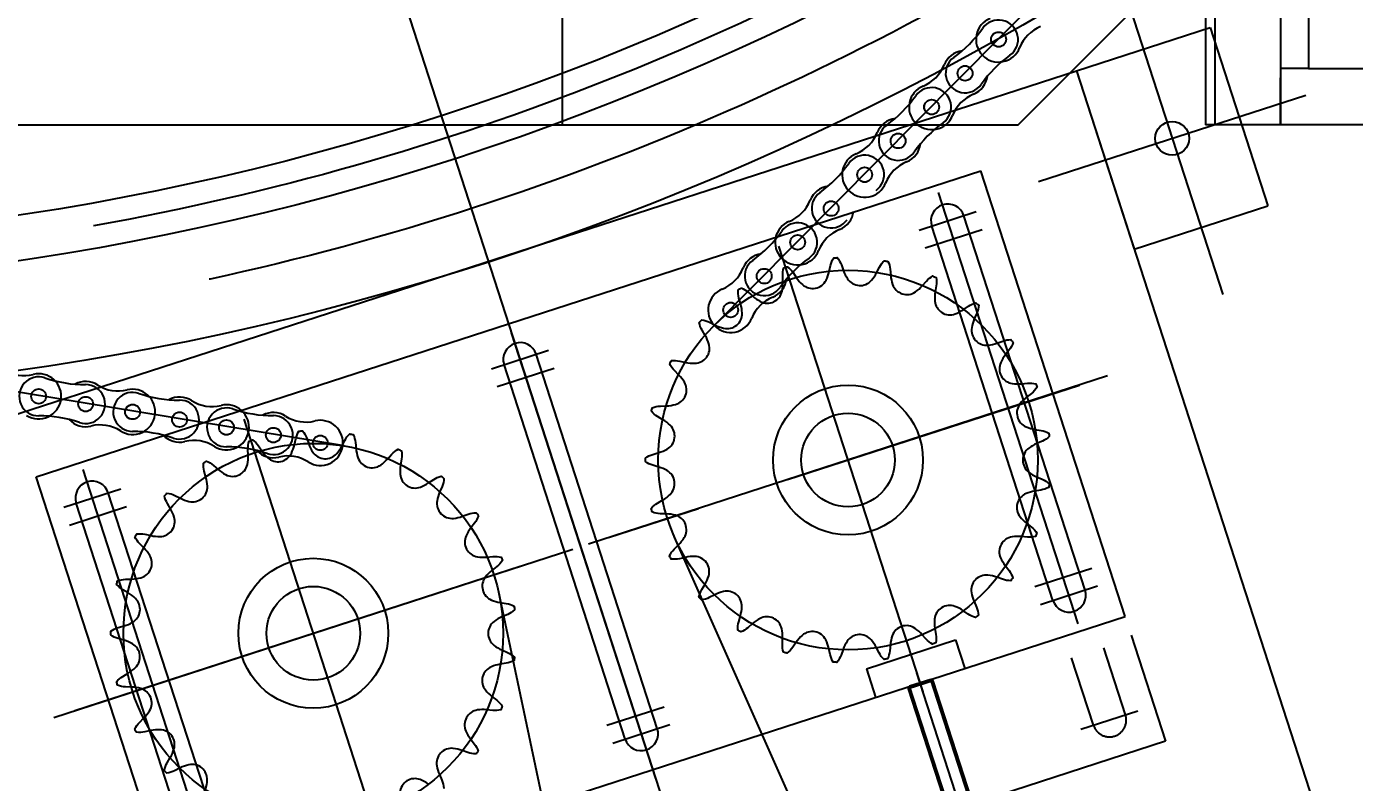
# Model space of a CAD drawing. Header units: millimetres. Extents: x 10462777 to 22643323, y 453826 to 1389191.
# Drawn here: x 11311458 to 11312166, y 584690 to 585093 of the extents above; entities that cross this region are included whole.
import ezdxf

# ---------------------------------------------------------------- set-up
doc = ezdxf.new("R2010")
doc.units = ezdxf.units.MM
doc.header["$LTSCALE"] = 200
doc.header["$MEASUREMENT"] = 0
doc.header["$PDMODE"] = 35
doc.header["$PDSIZE"] = -5
for name, pattern in [('CENTER', [2, 1.25, -0.25, 0.25, -0.25]), ('HIDDEN', [3.75, 2.5, -1.25]), ('PHANTOM', [2.5, 1.25, -0.25, 0.25, -0.25, 0.25, -0.25])]:
    doc.linetypes.add(name, pattern=pattern)
doc.layers.get('0').update_dxf_attribs({"linetype": 'CONTINUOUS'})
doc.layers.get('DEFPOINTS').update_dxf_attribs({"linetype": 'CONTINUOUS'})
for name, color, linetype in [('1', 1, 'CENTER'), ('7', 7, 'CONTINUOUS'), ('CENTER', 1, 'CONTINUOUS'), ('HIDDEN', 7, 'HIDDEN'), ('THIN', 3, 'CONTINUOUS')]:
    doc.layers.add(name, color=color, linetype=linetype)
doc.styles.get("Standard").update_dxf_attribs({"font": 'SYMBOL'})
doc.dimstyles.new('ROMANS', dxfattribs={"dimtxt": 2.5, "dimasz": 2.5, "dimexe": 1.25, "dimexo": 0.625, "dimtad": 1, "dimdec": 4, "dimdsep": 46, "dimlunit": 6, "dimtxsty": 'Standard', "dimcen": 2.5, "dimadec": 0, "dimazin": 0, "dimtfac": 1, "dimtdec": 4, "dimtmove": 0, "dimatfit": 3, "dimfxl": 1, "dimtolj": 1, "dimtzin": 0, "dimarcsym": 0})

# ---------------------------------------------------------------- blocks, each defined once
blk = doc.blocks.new('A$C4B1D3172')
at = {"color": 211, "linetype": 'Continuous'}
for p, q in [((300, 220), (0, 220)), ((0, 220), (0, 40)), ((300, 220), (300, 40)), ((92, 177), (92, 210)), ((138, 210), (92, 210)), ((138, 210), (138, 177)), ((244, 206.5), (227, 206.5)), ((227, 203.75), (227, 206.5)), ((244, 203.75), (244, 206.5)), ((300, 200), (0, 200)), ((92, 204.12), (138, 204.12)), ((244.9, 200), (226.1, 200)), ((226.1, 196.5), (226.1, 200)), ((244.9, 198.84), (226.1, 198.84)), ((226.85, 200.5), (226.75, 200.5)), ((226.75, 200), (226.75, 200.5)), ((227, 203.75), (226.85, 203.5)), ((244.15, 203.5), (226.85, 203.5)), ((226.85, 200.5), (226.85, 203.5)), ((226.85, 200.5), (244.25, 200.5)), ((244, 203.75), (227, 203.75)), ((227.35, 200.5), (227.35, 203.5)), ((227.85, 200.5), (227.85, 203.5)), ((228.35, 200.5), (228.35, 203.5)), ((228.85, 200.5), (228.85, 203.5)), ((229.35, 200.5), (229.35, 203.5)), ((229.85, 200.5), (229.85, 203.5)), ((230.35, 200.5), (230.35, 203.5)), ((230.85, 200.5), (230.85, 203.5)), ((231.35, 200.5), (231.35, 203.5)), ((231.85, 200.5), (231.85, 203.5)), ((232.35, 200.5), (232.35, 203.5)), ((232.85, 200.5), (232.85, 203.5)), ((233.35, 200.5), (233.35, 203.5)), ((233.85, 200.5), (233.85, 203.5)), ((234.35, 200.5), (234.35, 203.5)), ((234.85, 200.5), (234.85, 203.5)), ((235.35, 200.5), (235.35, 203.5)), ((235.65, 200.5), (235.65, 203.5)), ((236.15, 200.5), (236.15, 203.5)), ((236.65, 200.5), (236.65, 203.5)), ((237.15, 200.5), (237.15, 203.5)), ((237.65, 200.5), (237.65, 203.5)), ((238.15, 200.5), (238.15, 203.5)), ((238.65, 200.5), (238.65, 203.5)), ((239.15, 200.5), (239.15, 203.5)), ((239.65, 200.5), (239.65, 203.5)), ((240.15, 200.5), (240.15, 203.5)), ((240.65, 200.5), (240.65, 203.5)), ((241.15, 200.5), (241.15, 203.5)), ((241.65, 200.5), (241.65, 203.5)), ((242.15, 200.5), (242.15, 203.5)), ((242.65, 200.5), (242.65, 203.5)), ((243.15, 200.5), (243.15, 203.5)), ((243.65, 200.5), (243.65, 203.5)), ((244, 203.75), (244.15, 203.5)), ((244.15, 200.5), (244.15, 203.5)), ((244.25, 200.5), (244.15, 200.5)), ((244.25, 200), (244.25, 200.5)), ((244.9, 196.5), (244.9, 200)), ((244.9, 197.67), (226.1, 197.67)), ((226.25, 196.5), (226.1, 196.5)), ((226.25, 196.5), (226.25, 190)), ((244.75, 196.5), (226.25, 196.5)), ((244.75, 190), (244.75, 196.5)), ((244.9, 196.5), (244.75, 196.5)), ((221.56, 186.28), (221.88, 186.85)), ((223.77, 184.31), (221.78, 185.46)), ((221.88, 186.85), (222.1, 186.72)), ((222.3, 187.07), (222.1, 186.72)), ((224.7, 185.22), (222.1, 186.72)), ((222.55, 188.25), (222.17, 187.6)), ((222.39, 187.48), (222.17, 187.6)), ((222.39, 187.48), (222.19, 187.13)), ((222.3, 187.07), (222.19, 187.13)), ((224.9, 185.57), (222.3, 187.07)), ((222.39, 187.48), (222.77, 188.13)), ((225.85, 190.21), (222.55, 184.51)), ((222.77, 188.13), (222.55, 188.25)), ((222.94, 188.43), (222.77, 188.13)), ((223.61, 188.04), (222.94, 188.43)), ((223.61, 188.04), (224.61, 189.77)), ((225.08, 187.19), (223.61, 188.04)), ((223.74, 187.97), (224.87, 189.92)), ((224.91, 185.1), (224.59, 184.53)), ((224.87, 189.92), (224.61, 189.77)), ((224.61, 189.77), (226.08, 188.92)), ((224.9, 185.57), (224.7, 185.22)), ((224.7, 185.22), (224.91, 185.1)), ((224.87, 189.92), (226.08, 189.22)), ((225.01, 185.51), (224.9, 185.57)), ((224.95, 187.27), (226.08, 189.22)), ((225.21, 185.85), (225.01, 185.51)), ((225.08, 187.19), (226.08, 188.92)), ((225.76, 186.81), (225.08, 187.19)), ((225.21, 185.85), (225.58, 186.5)), ((225.76, 185.53), (225.21, 185.85)), ((225.76, 186.81), (225.58, 186.5)), ((225.96, 186.28), (225.58, 186.5)), ((226.5, 185.5), (225.88, 185.5)), ((225.99, 186.27), (225.99, 185.5)), ((226.08, 189.22), (226.08, 188.92)), ((226.5, 186.25), (226.08, 186.25)), ((226.25, 190), (236, 190)), ((226.5, 190), (226.25, 190)), ((226.5, 190), (235, 190)), ((226.5, 190), (226.5, 186.25)), ((226.5, 186.25), (226.5, 185.5)), ((226.5, 185.5), (226.5, 179.25)), ((227.75, 190), (227.75, 174.5)), ((232.5, 190), (232.5, 174.5)), ((235, 186), (232.5, 186)), ((234.35, 185), (232.5, 185)), ((233.42, 184), (233.42, 186.84)), ((234.75, 186), (234.75, 185.4)), ((235, 190), (235, 174.5)), ((236, 190), (244.5, 190)), ((244.5, 190), (244.75, 190)), ((222.25, 179.25), (222.25, 178.5)), ((222.5, 179.25), (222.25, 179.25)), ((222.5, 178.5), (222.25, 178.5)), ((222.37, 177.7), (222.62, 177.7)), ((222.37, 177.05), (222.37, 177.7)), ((223.27, 179.6), (222.5, 179.6)), ((222.5, 179.6), (222.5, 179.25)), ((222.5, 178.5), (222.5, 179.25)), ((222.5, 178.5), (222.5, 178.1)), ((222.62, 178.1), (222.5, 178.1)), ((222.62, 178.1), (222.62, 177.7)), ((225.62, 178.1), (222.62, 178.1)), ((225.62, 177.7), (222.62, 177.7)), ((223.42, 181.85), (223.27, 181.6)), ((223.27, 181.6), (224.97, 181.6)), ((223.27, 179.6), (223.27, 181.6)), ((223.27, 179.6), (224.97, 179.6)), ((223.42, 181.85), (224.82, 181.85)), ((223.42, 179.6), (223.42, 181.85)), ((224.12, 182.85), (224.12, 175.67)), ((224.82, 181.85), (224.97, 181.6)), ((224.82, 179.6), (224.82, 181.85)), ((224.97, 179.6), (224.97, 181.6)), ((225.75, 179.6), (224.97, 179.6)), ((225.75, 178.1), (225.62, 178.1)), ((225.62, 178.1), (225.62, 177.7)), ((225.62, 177.7), (225.87, 177.7)), ((225.75, 179.6), (225.75, 179.25)), ((225.75, 178.5), (225.75, 179.25)), ((226.5, 179.25), (225.75, 179.25)), ((225.75, 178.5), (225.75, 178.1)), ((226.5, 178.5), (225.75, 178.5)), ((225.87, 177.7), (225.87, 177.05)), ((226.5, 179.25), (226.5, 178.5)), ((226.5, 178.5), (226.5, 174.5)), ((138, 177), (92, 177)), ((225.27, 176.45), (222.97, 176.45)), ((235, 174.5), (226.5, 174.5)), ((178, 94), (122, 94)), ((122, 94), (122, 55)), ((178, 94), (178, 55)), ((270, 55), (270, 40)), ((300, 40), (0, 40)), ((0, 40), (25, 40)), ((300, 40), (275, 40))]:
    blk.add_line(p, q, dxfattribs=at)
at = {"color": 211}
for p, q in [((35, 210), (35, 220)), ((55, 220), (55, 210)), ((105, 210), (105, 220)), ((125, 220), (125, 210)), ((175, 210), (175, 220)), ((195, 220), (195, 210)), ((30, 170), (30, 210)), ((30, 210), (60, 210)), ((55, 210), (35, 210)), ((55, 210), (35, 210)), ((60, 210), (60, 170)), ((125, 210), (105, 210)), ((170, 170), (170, 210)), ((170, 210), (200, 210)), ((195, 210), (175, 210)), ((200, 210), (200, 170)), ((60, 170), (30, 170)), ((170, 170), (60, 170)), ((200, 170), (170, 170)), ((30, 55), (30, 115)), ((30, 115), (70, 115)), ((70, 115), (70, 55)), ((230, 115), (70, 115)), ((270, 115), (230, 115)), ((230, 115), (230, 55)), ((270, 55), (270, 115))]:
    blk.add_line(p, q, dxfattribs=at)
at = {"color": 211, "linetype": 'HIDDEN'}
for p, q in [((178, 89), (122, 89)), ((30, 55), (30, 40)), ((270, 55), (30, 55))]:
    blk.add_line(p, q, dxfattribs=at)
at = {"color": 60, "linetype": 'HIDDEN'}
blk.add_line((300, 5), (0, 5), dxfattribs=at)
at = {"color": 60, "linetype": 'Continuous'}
blk.add_line((300, 0), (0, 0), dxfattribs=at)
at = {"color": 211, "linetype": 'Continuous'}
for centre, radius, start, end in [((222.08, 185.98), 0.6, 150, 240), ((224.07, 184.83), 0.6, 240, 330), ((225.88, 185.75), 0.25, 240, 270), ((226.08, 186.5), 0.25, 240, 270), ((234.35, 185.4), 0.4, 270, 0), ((222.97, 177.05), 0.6, 180, 270), ((225.27, 177.05), 0.6, 270, 0)]:
    blk.add_arc(centre, radius, start, end, dxfattribs=at)
at = {"layer": '7', "color": 60, "linetype": 'Continuous'}
for p, q in [((0, 40), (0, 0)), ((300, 40), (300, 0))]:
    blk.add_line(p, q, dxfattribs=at)
blk = doc.blocks.new('A$C107C3577')
at = {"color": 4}
for p, q in [((2515, 2116.11), (2415, 2216.11)), ((2515, 232.38), (2515, 2116.11))]:
    blk.add_line(p, q, dxfattribs=at)
at = {"color": 151}
blk.add_line((2515, 1873.11), (1076, 1873.11), dxfattribs=at)
at = {"layer": '7', "linetype": 'Continuous', "xscale": -1}
blk.add_blockref('A$C4B1D3172', (2515, 2216.11), dxfattribs=at)
blk = doc.blocks.new('A$C0866591D')
at = {"layer": 'CENTER'}
blk.add_line((140.18, 12.7), (0, 12.7), dxfattribs=at)
at = {"layer": 'THIN', "color": 1}
for p, q in [((134.63, 22.23), (134.63, 3.18)), ((6.71, 19.7), (6.71, 5.7)), ((123.75, 19.7), (123.75, 5.7)), ((133.64, 19.05), (125.63, 19.05)), ((133.64, 6.35), (125.63, 6.35))]:
    blk.add_line(p, q, dxfattribs=at)
blk.add_lwpolyline([(125.63, 25.4), (133.64, 25.4, -0.309401), (133.64, 19.05, -0.154701), (133.64, 6.35, -0.309401), (133.64, 0), (125.63, 0), (125.63, 25.4)], format="xyb", dxfattribs=at)
for points in [[(125.63, 19.7), (6.71, 19.7), (5.63, 18.62), (5.63, 6.78), (6.71, 5.7), (125.63, 5.7)], [(125.63, 19.7), (123.75, 18.62), (5.63, 18.62)], [(125.63, 5.7), (123.75, 6.78), (5.63, 6.78)]]:
    blk.add_lwpolyline(points, dxfattribs=at)
blk = doc.blocks.new('*D435')
at = {"layer": '7', "color": 1, "lineweight": -2, "transparency": 16777216}
for p, q in [((11311304.55, 584838.37), (11311171.79, 584795.37)), ((11311201.18, 584765.47), (11311393.77, 584170.88)), ((11311520.25, 584172.43), (11311387.48, 584129.43))]:
    blk.add_line(p, q, dxfattribs=at)
at = {"layer": '7', "color": 1, "transparency": 16777216}
for points in [[(11311207.12, 584767.4), (11311195.23, 584763.55), (11311189.62, 584801.15)], [(11311399.71, 584172.81), (11311387.82, 584168.96), (11311405.32, 584135.21)]]:
    blk.add_solid(points, dxfattribs=at)
at = {"layer": 'DEFPOINTS', "color": 0, "transparency": 16777216}
for p in [(11311318.82, 584842.99), (11311534.52, 584177.06), (11311405.32, 584135.21)]:
    blk.add_point(p, dxfattribs=at)
at = {"layer": '7', "color": 4, "transparency": 16777216, "insert": (11311329.58, 584478.58), "char_height": 37.5, "attachment_point": 5, "rotation": 287.94726}
blk.add_mtext('\\A1;700', dxfattribs=at)

msp = doc.modelspace()

# ---------------------------------------------------------------- linework, layer by layer
at = {"color": 7, "linetype": 'Continuous'}
for p, q in [((11311462.79016, 584852.8372, 0), (11311967.00066, 585016.15213, 0)), ((11312044.036, 584778.31699, 0), (11311967.00066, 585016.15213, 0)), ((11312022.65173, 584792.41354, 0), (11311957.94204, 584992.19506, 0)), ((11312005.5276, 584786.86699, 0), (11311940.81791, 584986.64851, 0)), ((11311794.32999, 584718.45961, 0), (11311729.6203, 584918.24113, 0)), ((11311777.20586, 584712.91306, 0), (11311712.49617, 584912.69458, 0)), ((11311539.8255, 584615.00206, 0), (11311462.79016, 584852.8372, 0)), ((11311566.00825, 584644.50568, 0), (11311501.29856, 584844.2872, 0)), ((11311548.88412, 584638.95913, 0), (11311484.17443, 584838.74065, 0))]:
    msp.add_line(p, q, dxfattribs=at)
msp.add_line((11311539.8255, 584615.00206, 0), (11312044.036, 584778.31699, 0))
at = {"color": 31}
for centre in [(11311976.4809, 585086.23968, 0), (11311976.48711, 585086.24598, 0), (11311976.48711, 585086.24598, 0), (11311976.49355, 585086.25205, 0), (11311958.61249, 585068.19998, 0), (11311940.73788, 585050.15398, 0), (11311940.73809, 585050.15376, 0), (11311940.74431, 585050.16006, 0), (11311940.74431, 585050.16006, 0), (11311922.86969, 585032.11407, 0), (11311904.98885, 585014.06177, 0), (11311904.99507, 585014.06807, 0), (11311904.99507, 585014.06807, 0), (11311905.0015, 585014.07415, 0), (11311887.12045, 584996.02208, 0), (11311869.23961, 584977.96978, 0), (11311869.24583, 584977.97608, 0), (11311869.24583, 584977.97608, 0), (11311869.25226, 584977.98216, 0), (11311851.37121, 584959.93009, 0), (11311833.49659, 584941.88409, 0), (11311833.50302, 584941.89017, 0), (11311464.1217, 584895.78092, 0), (11311464.1217, 584895.78092, 0), (11311464.13042, 584895.77946, 0), (11311464.13047, 584895.77976, 0), (11311489.18216, 584891.64169, 0), (11311514.23385, 584887.50362, 0), (11311514.24262, 584887.50247, 0), (11311514.24262, 584887.50247, 0), (11311514.25135, 584887.50101, 0), (11311539.30308, 584883.36324, 0), (11311564.35477, 584879.22517, 0), (11311564.36355, 584879.22402, 0), (11311564.36355, 584879.22402, 0), (11311564.37228, 584879.22256, 0), (11311589.42401, 584875.08479, 0), (11311614.4757, 584870.94672, 0), (11311614.48447, 584870.94557, 0)]:
    msp.add_circle(centre, 3.97, dxfattribs=at)
for centre, radius, start, end in [((11311976.48711, 585086.24598, 0), 12.05, 112.13340431, 224.02984119), ((11311913.35515, 585130.90296, 0), 66.92976, 305.82075425, 324.72596428), ((11311976.48711, 585086.24598, 0), 10.4, 305.82075425, 144.72595837), ((11312006.53775, 585074.35616, 0), 20.26731, 112.13340431, 158.41329522), ((11311958.61249, 585068.19998, 0), 12.05, 97.8206543, 158.41329522), ((11311958.61249, 585068.19998, 0), 10.4, 125.8207453, 324.72596428), ((11312021.74446, 585023.54299, 0), 66.92976, 125.8207453, 144.72595837), ((11311976.48711, 585086.24598, 0), 12.05, 224.02984119, 338.41330444), ((11311928.56186, 585080.0898, 0), 20.26731, 292.13341445, 338.41330444), ((11311958.61249, 585068.19998, 0), 12.05, 292.13341445, 352.72605437), ((11311877.61234, 585094.81705, 0), 66.92976, 305.82075425, 324.72596428), ((11311940.73788, 585050.15398, 0), 12.05, 112.13340431, 224.02984119), ((11311940.74431, 585050.16006, 0), 10.4, 305.82075425, 144.72595837), ((11311970.78851, 585038.26416, 0), 20.26731, 112.13340431, 158.41329522), ((11311922.86969, 585032.11407, 0), 12.05, 97.8206543, 158.41329522), ((11311922.86969, 585032.11407, 0), 10.4, 125.8207453, 324.72596428), ((11311986.00165, 584987.45707, 0), 66.92976, 125.8207453, 144.72595837), ((11311940.73788, 585050.15398, 0), 12.05, 224.02984119, 338.41330444), ((11311892.81906, 585044.00389, 0), 20.26731, 292.13341445, 338.41330444), ((11311922.86969, 585032.11407, 0), 12.05, 292.13341445, 352.72605437), ((11311841.8631, 585058.72506, 0), 66.92976, 305.82075425, 324.72596428), ((11311904.99507, 585014.06807, 0), 12.05, 112.13340431, 224.02984119), ((11311904.99507, 585014.06807, 0), 10.4, 305.82075425, 144.72595837), ((11311935.0457, 585002.17825, 0), 20.26731, 112.13340431, 158.41329522), ((11311887.12045, 584996.02208, 0), 12.05, 97.8206543, 158.41329522), ((11311904.99507, 585014.06807, 0), 12.05, 224.02984119, 338.41330444), ((11311857.06982, 585007.91189, 0), 20.26731, 292.13341445, 338.41330444), ((11311887.12045, 584996.02208, 0), 10.4, 125.8207453, 324.72596428), ((11311887.12045, 584996.02208, 0), 12.05, 292.13341445, 352.72605437), ((11311806.11387, 585022.63307, 0), 66.92976, 305.82075425, 324.72596428), ((11311869.24583, 584977.97608, 0), 12.05, 112.13340431, 224.02984119), ((11311869.24583, 584977.97608, 0), 10.4, 305.82075425, 144.72595837), ((11311899.29646, 584966.08626, 0), 20.26731, 112.13340431, 158.41329522), ((11311851.37121, 584959.93009, 0), 12.05, 97.8206543, 158.41329522), ((11311914.50318, 584915.27309, 0), 66.92976, 125.8207453, 144.72595837), ((11311869.24583, 584977.97608, 0), 12.05, 224.02984119, 338.41330444), ((11311821.32058, 584971.8199, 0), 20.26731, 292.13341445, 338.41330444), ((11311851.37121, 584959.93009, 0), 10.4, 125.8207453, 324.72596428), ((11311851.37121, 584959.93009, 0), 12.05, 292.13341445, 352.72605437), ((11311833.49659, 584941.88409, 0), 12.05, 112.13340431, 224.02984119), ((11311863.54722, 584929.99427, 0), 20.26731, 112.13340431, 158.41329522), ((11311833.49659, 584941.88409, 0), 12.05, 224.02984119, 338.41330444), ((11311456.44302, 584927.16943, 0), 20.26731, 237.4812089, 283.76109895), ((11311464.1217, 584895.78092, 0), 10.4, 71.16855511, 270.07375902), ((11311464.13047, 584895.77976, 0), 12.05, 351.86467224, 103.76110906), ((11311489.0826, 584968.97138, 0), 66.92976, 251.16854902, 270.07375902), ((11311489.18216, 584891.64169, 0), 12.05, 57.48121801, 118.07385913), ((11311489.18216, 584891.64169, 0), 10.4, 251.16854902, 90.07376798), ((11311506.55517, 584918.89214, 0), 20.26731, 237.4812089, 283.76109895), ((11311514.24262, 584887.50247, 0), 12.05, 351.86467224, 103.76110906), ((11311464.13047, 584895.77976, 0), 12.05, 237.4812089, 351.86467224), ((11311514.24262, 584887.50247, 0), 10.4, 71.16855511, 270.07375902), ((11311539.20353, 584960.69294, 0), 66.92976, 251.16854902, 270.07375902), ((11311539.30308, 584883.36324, 0), 12.05, 57.48121801, 118.07385913), ((11311539.30308, 584883.36324, 0), 10.4, 251.16854902, 90.07376798), ((11311556.6761, 584910.61369, 0), 20.26731, 237.4812089, 283.76109895), ((11311464.22126, 584818.45122, 0), 66.92976, 71.16855511, 90.07376798), ((11311514.24262, 584887.50247, 0), 12.05, 237.4812089, 351.86467224), ((11311564.36355, 584879.22402, 0), 10.4, 71.16855511, 270.07375902), ((11311564.36355, 584879.22402, 0), 12.05, 351.86467224, 103.76110906), ((11311589.32445, 584952.41449, 0), 66.92976, 251.16854902, 270.07375902), ((11311589.42401, 584875.08479, 0), 12.05, 57.48121801, 118.07385913), ((11311589.42401, 584875.08479, 0), 10.4, 251.16854902, 90.07376798), ((11311606.79702, 584902.33524, 0), 20.26731, 237.4812089, 283.76109895), ((11311489.18216, 584891.64169, 0), 12.05, 223.16845907, 283.76109895), ((11311496.86961, 584860.25202, 0), 20.26731, 57.48121801, 103.76110906), ((11311564.36355, 584879.22402, 0), 12.05, 237.4812089, 351.86467224), ((11311614.48447, 584870.94557, 0), 12.05, 351.86467224, 103.76110906), ((11311514.34218, 584810.17277, 0), 66.92976, 71.16855511, 90.07376798), ((11311539.30308, 584883.36324, 0), 12.05, 223.16845907, 283.76109895), ((11311546.99053, 584851.97357, 0), 20.26731, 57.48121801, 103.76110906), ((11311564.46311, 584801.89432, 0), 66.92976, 71.16855511, 90.07376798), ((11311589.42401, 584875.08479, 0), 12.05, 223.16845907, 283.76109895), ((11311597.11146, 584843.69512, 0), 20.26731, 57.48121801, 103.76110906), ((11311614.48447, 584870.94557, 0), 12.05, 237.4812089, 351.86467224)]:
    msp.add_arc(centre, radius, start, end, dxfattribs=at)
at = {"color": 7, "linetype": 'Continuous'}
for centre, start, end in [((11311949.37997, 584989.42179, 0), 17.94725671, 197.94725671), ((11311721.05824, 584915.46786, 0), 17.94725671, 197.94725671), ((11311492.7365, 584841.51393, 0), 17.94725671, 197.94725671), ((11312014.08966, 584789.64026, 0), 197.94725671, 17.94725671), ((11311785.76792, 584715.68633, 0), 197.94725671, 17.94725671)]:
    msp.add_arc(centre, 9, start, end, dxfattribs=at)
at = {"layer": '1'}
for p, q in [((11312019.01992, 584774.41881, 0), (11311944.44971, 585004.64323, 0)), ((11311934.15852, 584984.49152, 0), (11311964.60142, 584994.35205, 0)), ((11311936.17254, 584738.12403, 0), (11311856.05579, 584985.47258, 0)), ((11311937.23994, 584974.97812, 0), (11311967.68284, 584984.83864, 0)), ((11311793.47146, 584691.90282, 0), (11311713.3547, 584939.25137, 0)), ((11311705.83679, 584910.53759, 0), (11311736.27968, 584920.39812, 0)), ((11311708.9182, 584901.02419, 0), (11311739.3611, 584910.88471, 0)), ((11311483.34892, 584728.1027, 0), (11312019.69581, 584901.82668, 0)), ((11311650.77037, 584645.68161, 0), (11311570.65361, 584893.03016, 0)), ((11311562.37645, 584626.51096, 0), (11311487.80623, 584856.73538, 0)), ((11311477.51505, 584836.58366, 0), (11311507.95795, 584846.44419, 0)), ((11311477.51505, 584836.58366, 0), (11311507.95795, 584846.44419, 0)), ((11311480.59646, 584827.07026, 0), (11311511.03936, 584836.93078, 0)), ((11311995.7868, 584794.22341, 0), (11312026.2297, 584804.08393, 0)), ((11311998.86821, 584784.71, 0), (11312029.31111, 584794.57053, 0)), ((11311767.46506, 584720.26948, 0), (11311797.90796, 584730.13, 0)), ((11311770.54647, 584710.75607, 0), (11311800.98937, 584720.6166, 0))]:
    msp.add_line(p, q, dxfattribs=at)
at = {"layer": '7', "color": 2}
for p, q in [((11312018.05285, 585069.47824, 0), (11312089.40339, 585092.58884, 0)), ((11312089.40339, 585092.58884, 0), (11312120.21753, 584997.45479, 0)), ((11312018.05285, 585069.47824, 0), (11312048.86699, 584974.34418, 0)), ((11312048.86699, 584974.34418, 0), (11312120.21753, 584997.45479, 0)), ((11311905.91806, 584750.39864, 0), (11311953.48509, 584765.80571, 0)), ((11311953.48509, 584765.80571, 0), (11311958.41535, 584750.58426, 0)), ((11311905.91806, 584750.39864, 0), (11311910.84832, 584735.17719, 0))]:
    msp.add_line(p, q, dxfattribs=at)
at = {"layer": '7', "color": 4}
for p, q in [((11311390.16807, 584866.10493, 0), (11312018.05285, 585069.47824, 0)), ((11312018.05285, 585069.47824, 0), (11312233.75181, 584403.53984, 0))]:
    msp.add_line(p, q, dxfattribs=at)
at = {"layer": '7', "color": 71, "linetype": 'PHANTOM'}
for p, q in [((11312047.29624, 584768.25149, 0), (11312065.6059, 584711.72315, 0)), ((11312044.22162, 584725.8197, 0), (11312032.65758, 584761.52196, 0)), ((11312027.09749, 584720.27315, 0), (11312015.45766, 584756.20942, 0)), ((11312020.43811, 584718.11616, 0), (11312050.88101, 584727.97669, 0)), ((11312065.6059, 584711.72315, 0), (11311561.39539, 584548.40822, 0))]:
    msp.add_line(p, q, dxfattribs=at)
at = {"layer": '7', "color": 8, "elevation": 0}
msp.add_lwpolyline([(11311839.06144, 584953.67644, -0.085672236), (11311842.82312, 584951.37384), (11311845.32287, 584949.18044, 0.058589387), (11311849.30855, 584946.43512, 0.498581608), (11311860.90118, 584951.87717, 0.058589387), (11311861.33532, 584956.69733), (11311861.2448, 584960.02172, -0.085672236), (11311861.87644, 584964.38672, -0.004438359), (11311863.70302, 584964.97836, -0.085672236), (11311866.77388, 584961.8126), (11311868.64963, 584959.06646, 0.058589387), (11311871.82736, 584955.41618, 0.498581608), (11311884.40916, 584957.80429, 0.058589387), (11311886.02839, 584962.36505), (11311886.76746, 584965.60751, -0.085672236), (11311888.46478, 584969.6783, -0.004438359), (11311890.38111, 584969.79709, -0.085672236), (11311892.56821, 584965.9671), (11311893.70208, 584962.84075, 0.058589387), (11311895.87219, 584958.51489, 0.498581608), (11311908.65262, 584957.699, 0.058589387), (11311911.35518, 584961.7138), (11311912.8774, 584964.67058, -0.085672236), (11311915.53376, 584968.19137, -0.004438359), (11311917.41943, 584967.82986, -0.085672236), (11311918.58534, 584963.57629), (11311918.9061, 584960.26618, 0.058589387), (11311919.93223, 584955.53654, 0.498581608), (11311932.10823, 584951.56792, 0.058589387), (11311935.72433, 584954.78448), (11311937.93405, 584957.26982, -0.085672236), (11311941.38254, 584960.01938, -0.004438359), (11311943.11907, 584959.20028, -0.085672236), (11311943.19052, 584954.7904), (11311942.67801, 584951.5045, 0.058589387), (11311942.4957, 584946.66827, 0.498581608), (11311953.30221, 584939.79628, 0.058589387), (11311957.60463, 584942.0125), (11311960.363, 584943.87022, -0.085672236), (11311964.38694, 584945.6758, -0.004438359), (11311965.86521, 584944.45058, -0.085672236), (11311964.83772, 584940.16146), (11311963.52415, 584937.10626, 0.058589387), (11311962.14484, 584932.4673, 0.498581608), (11311970.90285, 584923.12374, 0.058589387), (11311975.62125, 584924.20037), (11311978.75496, 584925.31374, -0.085672236), (11311983.10151, 584926.06188, -0.004438359), (11311984.22864, 584924.50752, -0.085672236), (11311982.16677, 584920.60869), (11311980.13467, 584917.97614, 0.058589387), (11311977.64503, 584913.82595, 0.498581608), (11311983.80424, 584902.5979, 0.058589387), (11311988.64215, 584902.46728), (11311991.9543, 584902.76636, -0.085672236), (11311996.35035, 584902.41005, -0.004438359), (11311997.05551, 584900.62422, -0.085672236), (11311994.08882, 584897.36064), (11311991.46587, 584895.31616, 0.058589387), (11311988.02233, 584891.9155, 0.498581608), (11311991.19575, 584879.50847, 0.058589387), (11311995.84918, 584878.17882), (11311999.13165, 584877.6448, -0.085672236), (11312003.30098, 584876.20643, -0.004438359), (11312003.53986, 584874.30134, -0.085672236), (11311999.85476, 584871.87808), (11311996.80578, 584870.55013, 0.058589387), (11311992.62471, 584868.11268, 0.498581608), (11311992.61292, 584855.30625, 0.058589387), (11311996.78949, 584852.8611), (11311999.83603, 584851.52755, -0.085672236), (11312003.51666, 584849.0975, -0.004438359), (11312003.27427, 584847.19285, -0.085672236), (11311999.1023, 584845.76217), (11311995.81886, 584845.23419, 0.058589387), (11311991.16298, 584843.91311, 0.498581608), (11311987.96673, 584831.51194, 0.058589387), (11311991.404, 584828.10495), (11311994.02318, 584826.05564, -0.085672236), (11311996.98385, 584822.78661, -0.004438359), (11311996.27541, 584821.00208, -0.085672236), (11311991.87871, 584820.65386), (11311988.56712, 584820.95904, 0.058589387), (11311983.72898, 584820.83732, 0.498581608), (11311977.5491, 584809.62064, 0.058589387), (11311980.0311, 584805.46587), (11311982.05835, 584802.82958, -0.085672236), (11311984.11303, 584798.92696, -0.004438359), (11311982.98305, 584797.37468, -0.085672236), (11311978.63789, 584798.13082), (11311975.50623, 584799.24996, 0.058589387), (11311970.78982, 584800.33527, 0.498581608), (11311962.01462, 584791.00785, 0.058589387), (11311963.38539, 584786.36636), (11311964.69333, 584783.30874, -0.085672236), (11311965.71292, 584779.01775, -0.004438359), (11311964.2324, 584777.79525, -0.085672236), (11311960.21179, 584779.60823), (11311957.45684, 584781.47103, 0.058589387), (11311953.15851, 584783.69516, 0.498581608), (11311942.33936, 584776.84309, 0.058589387), (11311942.51278, 584772.00652), (11311943.01923, 584768.71969, -0.085672236), (11311942.93966, 584764.30995, -0.004438359), (11311941.20163, 584763.49404, -0.085672236), (11311937.75821, 584766.24995), (11311935.55307, 584768.73935, 0.058589387), (11311931.9429, 584771.96257, 0.498581608), (11311919.75961, 584768.01637, 0.058589387), (11311918.72477, 584763.28863), (11311918.39792, 584759.97911, -0.085672236), (11311917.22418, 584755.72769, -0.004438359), (11311915.33785, 584755.36966, -0.085672236), (11311912.68798, 584758.89533), (11311911.17121, 584761.85492, 0.058589387), (11311908.47603, 584765.87468, 0.498581608), (11311895.69413, 584765.08232, 0.058589387), (11311893.51606, 584760.76046), (11311892.37643, 584757.63621, -0.085672236), (11311890.18229, 584753.81025, -0.004438359), (11311888.26618, 584753.93257, -0.085672236), (11311886.57635, 584758.00648), (11311885.84325, 584761.25029, 0.058589387), (11311884.23243, 584765.81402, 0.498581608), (11311871.65504, 584768.22529, 0.058589387), (11311868.4706, 584764.58088), (11311866.5898, 584761.83819, -0.085672236), (11311863.51311, 584758.67809, -0.004438359), (11311861.68762, 584759.27309, -0.085672236), (11311861.06402, 584763.63925), (11311861.16066, 584766.96346, 0.058589387), (11311860.7354, 584771.78441, 0.498581608), (11311849.15281, 584777.2478, 0.058589387), (11311845.16208, 584774.50982), (11311842.65829, 584772.32103, -0.085672236), (11311838.89238, 584770.02536, -0.004438359), (11311837.27221, 584771.05564, -0.085672236), (11311837.75402, 584775.43971), (11311838.67432, 584778.63546, 0.058589387), (11311839.46134, 584783.41071, 0.498581608), (11311829.60133, 584791.58292, 0.058589387), (11311825.05507, 584789.92341), (11311822.08561, 584788.42606, -0.085672236), (11311817.8671, 584787.13905, -0.004438359), (11311816.55406, 584788.53989, -0.085672236), (11311818.11101, 584792.6664), (11311819.79714, 584795.53288, 0.058589387), (11311821.74699, 584799.96238, 0.498581608), (11311814.2291, 584810.32994, 0.058589387), (11311809.41296, 584809.85317), (11311806.16442, 584809.14134, -0.085672236), (11311801.75838, 584808.94386, -0.004438359), (11311800.83496, 584810.62723, -0.085672236), (11311803.36921, 584814.2369), (11311805.71524, 584816.594, 0.058589387), (11311808.70541, 584820.39944, 0.498581608), (11311804.00201, 584832.3109, 0.058589387), (11311799.21861, 584833.04684), (11311795.8951, 584833.16524, -0.085672236), (11311791.57838, 584834.06971, -0.004438359), (11311791.1026, 584835.92984, -0.085672236), (11311794.45493, 584838.79586), (11311797.31344, 584840.49548, 0.058589387), (11311801.15603, 584843.43773, 0.498581608), (11311799.56266, 584856.14466, 0.058589387), (11311795.11257, 584858.04706), (11311791.92292, 584858.98827, -0.085672236), (11311787.96674, 584860.93785, -0.004438359), (11311787.96851, 584862.85786, -0.085672236), (11311791.92827, 584864.80015), (11311795.11965, 584865.73549, 0.058589387), (11311799.57323, 584867.62969, 0.498581608), (11311801.19, 584880.33366, 0.058589387), (11311797.35282, 584883.28299), (11311794.49745, 584884.98786, -0.085672236), (11311791.1504, 584887.86005, -0.004438359), (11311791.6296, 584889.7193, -0.085672236), (11311795.94799, 584890.61582), (11311799.27171, 584890.72811, 0.058589387), (11311804.05645, 584891.45524, 0.498581608), (11311808.78177, 584903.35802, 0.058589387), (11311805.79862, 584907.16896), (11311803.45694, 584909.53037, -0.085672236), (11311800.92933, 584913.1447, -0.004438359), (11311801.85585, 584914.82637, -0.085672236), (11311806.26152, 584914.62078), (11311809.50875, 584913.90296, 0.058589387), (11311814.32399, 584913.41734, 0.498581608), (11311821.86096, 584923.77103, 0.058589387), (11311819.91927, 584928.20412), (11311818.23842, 584931.0737, -0.085672236), (11311816.68907, 584935.20307, -0.004438359), (11311818.00469, 584936.60148, -0.085672236), (11311822.22082, 584935.30671), (11311825.18752, 584933.80389, 0.058589387), (11311829.73071, 584932.13602, 0.498581608), (11311839.60576, 584940.29006, 0.058589387), (11311838.82753, 584945.06676), (11311837.91312, 584948.26419, -0.085672236), (11311837.43937, 584952.64914, -0.004438359)], format="xyb", close=True, dxfattribs=at)
for points in [[(11311553.27215, 584686.19304, 0.058589387), (11311554.05917, 584690.9683, 0.498581608), (11311544.19916, 584699.14051, 0.058589387), (11311539.6529, 584697.481), (11311536.68344, 584695.98365, -0.085672236), (11311532.46493, 584694.69664, -0.004438359), (11311531.15188, 584696.09748, -0.085672236), (11311532.70883, 584700.22399), (11311534.39497, 584703.09047, 0.058589387), (11311536.34482, 584707.51997, 0.498581608), (11311528.82692, 584717.88752, 0.058589387), (11311524.01079, 584717.41076), (11311520.76225, 584716.69892, -0.085672236), (11311516.35621, 584716.50145, -0.004438359), (11311515.43278, 584718.18482, -0.085672236), (11311517.96704, 584721.79449), (11311520.31307, 584724.15159, 0.058589387), (11311523.30323, 584727.95702, 0.498581608), (11311518.59983, 584739.86849, 0.058589387), (11311513.81644, 584740.60443), (11311510.49293, 584740.72283, -0.085672236), (11311506.1762, 584741.6273, -0.004438359), (11311505.70043, 584743.48743, -0.085672236), (11311509.05276, 584746.35345), (11311511.91126, 584748.05306, 0.058589387), (11311515.75386, 584750.99532, 0.498581608), (11311514.16049, 584763.70225, 0.058589387), (11311509.71039, 584765.60465), (11311506.52074, 584766.54586, -0.085672236), (11311502.56457, 584768.49544, -0.004438359), (11311502.56633, 584770.41545, -0.085672236), (11311506.52609, 584772.35774), (11311509.71747, 584773.29307, 0.058589387), (11311514.17106, 584775.18728, 0.498581608), (11311515.78783, 584787.89125, 0.058589387), (11311511.95065, 584790.84058), (11311509.09528, 584792.54545, -0.085672236), (11311505.74823, 584795.41764, -0.004438359), (11311506.22743, 584797.27689, -0.085672236), (11311510.54582, 584798.17341), (11311513.86954, 584798.2857, 0.058589387), (11311518.65428, 584799.01283, 0.498581608), (11311523.3796, 584810.91561, 0.058589387), (11311520.39644, 584814.72654), (11311518.05476, 584817.08796, -0.085672236), (11311515.52715, 584820.70229, -0.004438359), (11311516.45368, 584822.38396, -0.085672236), (11311520.85935, 584822.17837), (11311524.10657, 584821.46055, 0.058589387), (11311528.92182, 584820.97492, 0.498581608), (11311536.45879, 584831.32862, 0.058589387), (11311534.5171, 584835.76171), (11311532.83624, 584838.63128, -0.085672236), (11311531.28689, 584842.76065, -0.004438359), (11311532.60252, 584844.15907, -0.085672236), (11311536.81865, 584842.8643), (11311539.78534, 584841.36148, 0.058589387), (11311544.32854, 584839.69361, 0.498581608), (11311554.20358, 584847.84765, 0.058589387), (11311553.42535, 584852.62434), (11311552.51094, 584855.82178, -0.085672236), (11311552.0372, 584860.20673, -0.004438359), (11311553.65927, 584861.23403, -0.085672236), (11311557.42094, 584858.93143), (11311559.9207, 584856.73803, 0.058589387), (11311563.90638, 584853.99271, 0.498581608), (11311575.49901, 584859.43476, 0.058589387), (11311575.93314, 584864.25492), (11311575.84263, 584867.57931, -0.085672236), (11311576.47426, 584871.94431, -0.004438359), (11311578.30085, 584872.53594, -0.085672236), (11311581.37171, 584869.37019), (11311583.24746, 584866.62404, 0.058589387), (11311586.42518, 584862.97377, 0.498581608), (11311599.00699, 584865.36188, 0.058589387), (11311600.62621, 584869.92264), (11311601.36529, 584873.1651, -0.085672236), (11311603.06261, 584877.23588, -0.004438359), (11311604.97894, 584877.35468, -0.085672236), (11311607.16603, 584873.52469), (11311608.29991, 584870.39834, 0.058589387), (11311610.47002, 584866.07248, 0.498581608), (11311623.25044, 584865.25659, 0.058589387), (11311625.95301, 584869.27138), (11311627.47523, 584872.22817, -0.085672236), (11311630.13159, 584875.74896, -0.004438359), (11311632.01726, 584875.38745, -0.085672236), (11311633.18316, 584871.13388), (11311633.50393, 584867.82376, 0.058589387), (11311634.53006, 584863.09412, 0.498581608), (11311646.70606, 584859.12551, 0.058589387), (11311650.32216, 584862.34207), (11311652.53188, 584864.8274, -0.085672236), (11311655.98037, 584867.57697, -0.004438359), (11311657.71689, 584866.75787, -0.085672236), (11311657.78835, 584862.34798), (11311657.27584, 584859.06209, 0.058589387), (11311657.09352, 584854.22585, 0.498581608), (11311667.90004, 584847.35387, 0.058589387), (11311672.20246, 584849.57009), (11311674.96083, 584851.42781, -0.085672236), (11311678.98477, 584853.23339, -0.004438359), (11311680.46304, 584852.00816, -0.085672236), (11311679.43555, 584847.71905), (11311678.12198, 584844.66385, 0.058589387), (11311676.74266, 584840.02489, 0.498581608), (11311685.50068, 584830.68133, 0.058589387), (11311690.21908, 584831.75795), (11311693.35279, 584832.87133, -0.085672236), (11311697.69934, 584833.61947, -0.004438359), (11311698.82646, 584832.06511, -0.085672236), (11311696.7646, 584828.16628), (11311694.7325, 584825.53373, 0.058589387), (11311692.24285, 584821.38353, 0.498581608), (11311698.40207, 584810.15549, 0.058589387), (11311703.23998, 584810.02487), (11311706.55213, 584810.32395, -0.085672236), (11311710.94817, 584809.96764, -0.004438359), (11311711.65333, 584808.18181, -0.085672236), (11311708.68665, 584804.91823), (11311706.0637, 584802.87375, 0.058589387), (11311702.62016, 584799.47309, 0.498581608), (11311705.79357, 584787.06606, 0.058589387), (11311710.44701, 584785.7364), (11311713.72947, 584785.20239, -0.085672236), (11311717.8988, 584783.76402, -0.004438359), (11311718.13769, 584781.85893, -0.085672236), (11311714.45259, 584779.43566), (11311711.4036, 584778.10772, 0.058589387), (11311707.22254, 584775.67027, 0.498581608), (11311707.21075, 584762.86383, 0.058589387), (11311711.38732, 584760.41869), (11311714.43385, 584759.08513, -0.085672236), (11311718.11449, 584756.65509, -0.004438359), (11311717.87209, 584754.75044, -0.085672236), (11311713.70012, 584753.31975), (11311710.41668, 584752.79178, 0.058589387), (11311705.76081, 584751.47069, 0.498581608), (11311702.56456, 584739.06953, 0.058589387), (11311706.00183, 584735.66253), (11311708.62101, 584733.61323, -0.085672236), (11311711.58168, 584730.34419, -0.004438359), (11311710.87323, 584728.55966, -0.085672236), (11311706.47654, 584728.21145), (11311703.16495, 584728.51662, 0.058589387), (11311698.32681, 584728.39491, 0.498581608), (11311692.14693, 584717.17823, 0.058589387), (11311694.62893, 584713.02345), (11311696.65618, 584710.38717, -0.085672236), (11311698.71086, 584706.48455, -0.004438359), (11311697.58088, 584704.93226, -0.085672236), (11311693.23571, 584705.68841), (11311690.10406, 584706.80755, 0.058589387), (11311685.38765, 584707.89286, 0.498581608), (11311676.61244, 584698.56544, 0.058589387), (11311677.98321, 584693.92395), (11311679.29116, 584690.86633, -0.085672236), (11311680.31075, 584686.57534, -0.004438359)], [(11311672.05467, 584689.02862, 0.058589387), (11311667.75634, 584691.25275, 0.498581608), (11311656.93719, 584684.40068, 0.058589387)]]:
    msp.add_lwpolyline(points, format="xyb", dxfattribs=at)
at = {"layer": '7', "color": 4}
for radius in [1505, 1423]:
    msp.add_circle((11311240.35769, 586399.55916, 0), radius, dxfattribs=at)
at = {"layer": '7', "color": 2}
msp.add_circle((11312069.13519, 585033.46651, 0), 9, dxfattribs=at)
at = {"layer": '7'}
for centre, radius in [((11311896.11417, 584861.7983, 0), 40), ((11311896.11417, 584861.7983, 0), 25), ((11311610.71199, 584769.35589, 0), 40), ((11311610.71199, 584769.35589, 0), 25)]:
    msp.add_circle(centre, radius, dxfattribs=at)
at = {"layer": '7', "color": 71, "linetype": 'PHANTOM'}
msp.add_arc((11312035.65956, 584723.04642, 0), 9, 197.94725671, 17.94725671, dxfattribs=at)
at = {"layer": 'CENTER'}
for p, q in [((11310765.04962, 587867.002, 0), (11311935.84707, 584252.33932, 0)), ((11311824.15852, 584933.14343, 0), (11312267.92651, 585380.70881, 0)), ((11312042.17282, 585116.70881, 0), (11312096.09756, 584950.22421, 0)), ((11311997.78465, 585010.35591, 0), (11312140.48573, 585056.57712, 0)), ((11311627.17382, 584869.33964, 0), (11311005.27311, 584971.73251, 0)), ((11312034.67773, 584906.67935, 0), (11311757.5506, 584816.91725, 0)), ((11311472.14843, 584724.47484, 0), (11311749.27556, 584814.23694, 0)), ((11311910.20492, 584580.53185, 0), (11311803.51354, 584820.65385, 0)), ((11311764.20216, 584533.24122, 0), (11311709.85033, 584790.31612, 0))]:
    msp.add_line(p, q, dxfattribs=at)
for centre, radius in [((11311240.35769, 586399.55916, 0), 1447.05), ((11311896.11417, 584861.7983, 0), 101.32987), ((11311610.71199, 584769.35589, 0), 101.32987)]:
    msp.add_circle(centre, radius, dxfattribs=at)
at = {"layer": 'HIDDEN'}
for radius in [1475, 1435]:
    msp.add_circle((11311240.35769, 586399.55916, 0), radius, dxfattribs=at)

# ---------------------------------------------------------------- block references
at = {"xscale": 1.000514211750324, "yscale": 1.000514211750324, "zscale": 1.000514211750324, "rotation": 270}
msp.add_blockref('A$C107C3577', (11309869.70675, 587557.02935, 0), dxfattribs=at)
at = {"layer": '7', "rotation": 287.9472566882953}
msp.add_blockref('A$C0866591D', (11311920.81422, 584744.32019, 0), dxfattribs=at)

# ---------------------------------------------------------------- dimensions: what is measured, and where the dimension line sits
at = {"layer": '7'}
dim = msp.add_linear_dim(base=(11311405.32197, 584135.20953, 0), p1=(11311318.81753, 584842.99433, 0), p2=(11311534.51649, 584177.05593, 0), angle=287.94725665, dimstyle='ROMANS', override={"dimscale": 15, "dimexo": 1, "dimgap": 1, "dimclrd": 1, "dimclre": 1, "dimclrt": 4, "dimadec": 4, "dimazin": 2}, dxfattribs=at)
dim.commit()
dim.dimension.update_dxf_attribs({"geometry": '*D435', "text_midpoint": (11311329.58024, 584478.5785, 0)})

doc.saveas('drawing.dxf')
